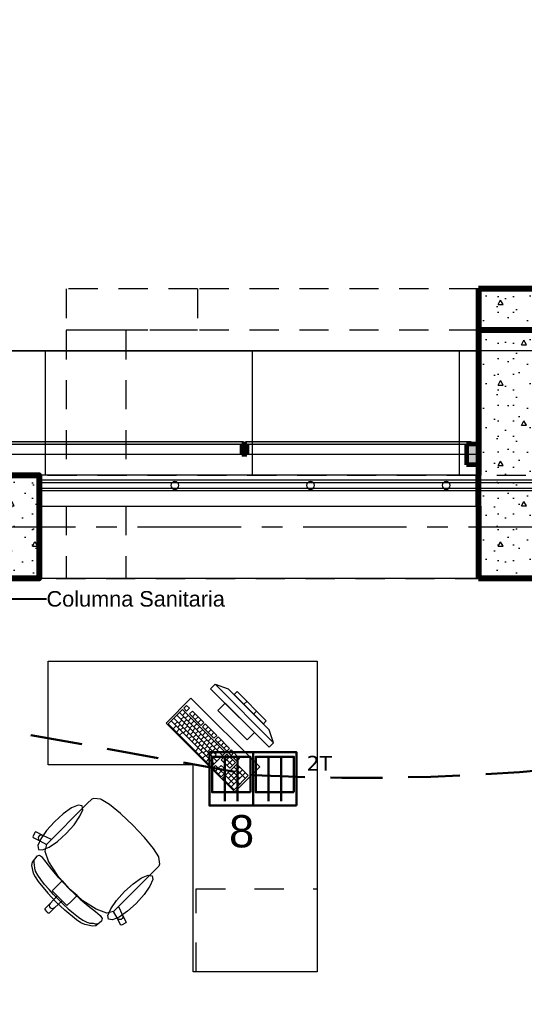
# Model space of a CAD drawing. Header units: inches. Extents: x -19 to 5698, y -728 to 92.
# Drawn here: x 123.377 to 125.814, y 37.3 to 42.1 of the extents above; entities that cross this region are included whole.
import ezdxf

# ---------------------------------------------------------------- set-up
doc = ezdxf.new("R2010")
doc.units = ezdxf.units.IN
doc.header["$MEASUREMENT"] = 0
doc.set_wipeout_variables(frame=1)
doc.header["$PDMODE"] = 1
for name, pattern in [('HIDDEN', [0.375, 0.25, -0.125]), ('Hidden Line', [0.195611, 0.141111, -0.0545]), ('Línea Oculta', [0.195611, 0.141111, -0.0545]), ('Punto & Raya', [0.65, 0.5, -0.075, 0, -0.075]), ('Rayas', [0.282222, 0.141111, -0.141111]), ('Wipeout_Contour', [1, 0, -1])]:
    doc.linetypes.add(name, pattern=pattern)
doc.layers.get('0').update_dxf_attribs({"color": 61})
doc.layers.add('00 conduct tomacorr', color=120, linetype='HIDDEN', lineweight=30)
doc.layers.add('00 IE LUZ EMERGENCIA', color=253, linetype='Continuous', lineweight=0)
for name, color, linetype in [('02 _ ARQ _ ALB _ Cotas Ejes', 7, 'Continuous'), ('02 _ ARQ _ ALB _ Ejes Generales', 251, 'Continuous'), ('02 _ ARQ _ ZON _ Espacio.3D', 7, 'Continuous'), ('08 _ STR _ EXT _ 06 Columnas', 7, 'Continuous'), ('08 _ STR _ EXT _ 07 Losa Aligerada', 7, 'Continuous'), ('08 _ STR _ EXT _ 08 Placas Inclinadas', 7, 'Continuous'), ('08 _ STR _ EXT _ 09 Vigas', 251, 'Continuous'), ('Acabado - Muros', 7, 'Continuous'), ('Dibujo 2D - General', 7, 'Continuous'), ('Estructura - 04 MURO', 7, 'Continuous'), ('Interior - Escaleras & Barandillas', 7, 'Continuous'), ('Interior - Mobiliario', 7, 'Continuous'), ('Notas - Etiquetas', 7, 'Continuous')]:
    doc.layers.add(name, color=color, linetype=linetype)
doc.styles.add('Annotative', font='arial.ttf')
doc.styles.add('Estilo_Generado_4', font='swisse.ttf')
doc.dimstyles.new('Estilo_Generado__15', dxfattribs={"dimtxt": 0.125, "dimasz": 0.095, "dimexe": 0.18, "dimexo": 0.003, "dimgap": 0, "dimtad": 0, "dimtih": 1, "dimtoh": 1, "dimzin": 0, "dimdsep": 46, "dimtxsty": 'Estilo_Generado_4', "dimblk": 'ARROWHEAD_6', "dimblk1": 'ARROWHEAD_6', "dimblk2": 'ARROWHEAD_6', "dimcen": 0.09, "dimclrd": 144, "dimclre": 144, "dimclrt": 7, "dimadec": 0, "dimazin": 0, "dimtfac": 1, "dimtdec": 4, "dimtmove": 0, "dimatfit": 3, "dimfxl": 1, "dimtolj": 1, "dimtzin": 0, "dimarcsym": 0})
doc.dimstyles.new('Estilo_Generado__8', dxfattribs={"dimtxt": 0.18, "dimasz": 0.0912, "dimexe": 0.18, "dimexo": 0.0625, "dimgap": 0, "dimtad": 0, "dimtih": 1, "dimtoh": 1, "dimdec": 4, "dimzin": 0, "dimdsep": 46, "dimcen": 0.09, "dimadec": 0, "dimazin": 0, "dimtfac": 1, "dimtdec": 4, "dimtmove": 0, "dimatfit": 3, "dimldrblk": 'ARROWHEAD_5', "dimfxl": 1, "dimtolj": 1, "dimtzin": 0, "dimarcsym": 0})
pattern_1 = [(0, (92.5, 6e-09), (0, 0.3897114), [0.024375, -0.200625]), (0, (92.6125, 0.19486), (0, 0.3897114), [0.024375, -0.200625]), (60, (92.5, 6e-09), (-0.3375, 0.1948557), [0.024375, -0.200625]), (60, (92.725, 6e-09), (-0.3375, 0.1948557), [0.024375, -0.200625]), (120, (92.5244, 6e-09), (0.3375, 0.1948557), [0.024375, -0.200625]), (120, (92.7494, 6e-09), (0.3375, 0.1948557), [0.024375, -0.200625]), (0, (92.500015, 0.0375), (0, 0.075), [0, -0.075, 0, -0.1125]), (45, (92.537515, 0.0375), (-0.05303301, 0.05303301), [0, -0.05625, 0, -0.09375])]

# ---------------------------------------------------------------- blocks, each defined once
blk = doc.blocks.new('ARROWHEAD_6')
at = {"color": 0, "linetype": 'Continuous', "lineweight": 0}
for p, q in [((0, 0), (-1, 0)), ((-0.5, -0.5), (0.5, 0.5))]:
    blk.add_line(p, q, dxfattribs=at)
blk = doc.blocks.new('*D85', base_point=(804.059, 0))
at = {"layer": '02 _ ARQ _ ALB _ Cotas Ejes', "color": 144, "linetype": 'Continuous', "lineweight": -2, "transparency": 16777216}
for p, q in [((122.82, 39.653), (122.82, 45.8378)), ((129.82, 39.653), (129.82, 45.8378)), ((122.915, 45.6578), (126.0886, 45.6578)), ((129.725, 45.6578), (126.4761, 45.6578))]:
    blk.add_line(p, q, dxfattribs=at)
at = {"layer": 'Defpoints', "color": 0, "linetype": 'Continuous', "transparency": 16777216}
for p in [(129.82, 45.6578), (122.82, 39.65), (129.82, 39.65)]:
    blk.add_point(p, dxfattribs=at)
at = {"layer": '02 _ ARQ _ ALB _ Cotas Ejes', "color": 144, "linetype": 'Continuous', "lineweight": -2, "transparency": 16777216, "xscale": 0.095, "yscale": 0.095, "zscale": 0.095, "rotation": 180}
blk.add_blockref('ARROWHEAD_6', (122.82, 45.6578), dxfattribs=at)
at = {"layer": '02 _ ARQ _ ALB _ Cotas Ejes', "color": 144, "linetype": 'Continuous', "lineweight": -2, "transparency": 16777216, "xscale": 0.095, "yscale": 0.095, "zscale": 0.095}
blk.add_blockref('ARROWHEAD_6', (129.82, 45.6578), dxfattribs=at)
at = {"layer": '02 _ ARQ _ ALB _ Cotas Ejes', "color": 7, "linetype": 'Continuous', "lineweight": 13, "transparency": 16777216, "insert": (126.2823, 45.6578), "char_height": 0.125, "attachment_point": 5, "style": 'Estilo_Generado_4'}
blk.add_mtext('\\A1;7.00', dxfattribs=at)
blk = doc.blocks.new('*D88', base_point=(804.059, 0))
at = {"layer": '02 _ ARQ _ ALB _ Cotas Ejes', "color": 144, "linetype": 'Continuous', "lineweight": -2, "transparency": 16777216}
for p, q in [((101.57, 39.903), (101.57, 45.4088)), ((144.07, 39.903), (144.07, 45.4088)), ((101.665, 45.2288), (122.5203, 45.2288)), ((143.975, 45.2288), (123.0254, 45.2288))]:
    blk.add_line(p, q, dxfattribs=at)
at = {"layer": 'Defpoints', "color": 0, "linetype": 'Continuous', "transparency": 16777216}
for p in [(144.07, 45.2288), (101.57, 39.9), (144.07, 39.9)]:
    blk.add_point(p, dxfattribs=at)
at = {"layer": '02 _ ARQ _ ALB _ Cotas Ejes', "color": 144, "linetype": 'Continuous', "lineweight": -2, "transparency": 16777216, "xscale": 0.095, "yscale": 0.095, "zscale": 0.095, "rotation": 180}
blk.add_blockref('ARROWHEAD_6', (101.57, 45.2288), dxfattribs=at)
at = {"layer": '02 _ ARQ _ ALB _ Cotas Ejes', "color": 144, "linetype": 'Continuous', "lineweight": -2, "transparency": 16777216, "xscale": 0.095, "yscale": 0.095, "zscale": 0.095}
blk.add_blockref('ARROWHEAD_6', (144.07, 45.2288), dxfattribs=at)
at = {"layer": '02 _ ARQ _ ALB _ Cotas Ejes', "color": 7, "linetype": 'Continuous', "lineweight": 13, "transparency": 16777216, "insert": (122.7728, 45.2288), "char_height": 0.125, "attachment_point": 5, "style": 'Estilo_Generado_4'}
blk.add_mtext('\\A1;42.50', dxfattribs=at)
blk = doc.blocks.new('ARROWHEAD_5')
at = {"linetype": 'Continuous', "lineweight": 0}
blk.add_hatch(color=0, dxfattribs=at).paths.add_polyline_path([(-1, 0.2679), (0, 0), (-1, -0.2679)])
at = {"color": 0, "linetype": 'Continuous', "lineweight": 0}
blk.add_line((0, 0), (-1, 0), dxfattribs=at)
blk = doc.blocks.new('CAJA POP UP 6 MODULOS')
at = {"layer": '00 conduct tomacorr', "linetype": 'Continuous'}
for p, q in [((-0.095, -0.165), (-0.095, -0.0151)), ((-0.052, -0.165), (-0.052, -0.0151)), ((0.052, -0.165), (0.052, -0.0151)), ((0.095, -0.165), (0.095, -0.0151)), ((0, -0.165), (0, -0.18))]:
    blk.add_line(p, q, dxfattribs=at)
for points in [[(-0.147, 0), (0.147, 0), (0.147, -0.18), (-0.147, -0.18)], [(0, 0), (0.147, 0), (0.147, -0.18), (0, -0.18)]]:
    blk.add_lwpolyline(points, close=True, dxfattribs=at)
for points in [[(-0.138, -0.045), (-0.009, -0.045), (-0.009, -0.165), (-0.138, -0.165), (-0.138, -0.045)], [(0.009, -0.045), (0.138, -0.045), (0.138, -0.165), (0.009, -0.165), (0.009, -0.045)]]:
    blk.add_lwpolyline(points, dxfattribs=at)
at = {"color": 1, "insert": (-0.1807, -0.168), "char_height": 0.05, "attachment_point": 1, "rotation": 180}
blk.add_mtext_dynamic_manual_height_columns('{\\fVerdana|b0|i0|c0|p34;2T}', width=0.000481, gutter_width=0.1561, heights=[0], dxfattribs=at)

msp = doc.modelspace()

# ---------------------------------------------------------------- hatches: boundary and pattern name
at = {"layer": '08 _ STR _ EXT _ 08 Placas Inclinadas', "linetype": 'Continuous', "lineweight": 9}
h = msp.add_hatch(dxfattribs=at)
h.set_pattern_fill('HORMIGÓN_EN_MASA_0002', color=250, style=0, pattern_type=2)
h.set_pattern_definition(pattern_1)
h.paths.add_polyline_path([(126.2274, 40.6001), (126.2274, 40.8001), (125.5923, 40.8001), (125.5923, 40.6001)])

# ---------------------------------------------------------------- linework, layer by layer
at = {"layer": '00 conduct tomacorr'}
msp.add_line((120.8463, 39.1085), (124.5037, 38.45), dxfattribs=at)
msp.add_arc((125.0312, 48.8305, 0.0003), 10.3939, 267.09059, 286.02034, dxfattribs=at)
at = {"layer": '02 _ ARQ _ ALB _ Ejes Generales', "color": 251, "linetype": 'Punto & Raya', "lineweight": 13, "true_color": 0x636466}
msp.add_line((98.3454, 39.65), (147.07, 39.65), dxfattribs=at)
at = {"layer": '02 _ ARQ _ ZON _ Espacio.3D', "color": 254, "linetype": 'Continuous', "lineweight": 0, "flags": 128}
msp.add_lwpolyline([(137.07, 39), (136.57, 39), (136.57, 39.4), (130.07, 39.4), (130.07, 39), (129.57, 39), (129.57, 39.4), (129.37, 39.4), (129.37, 39.65), (126.5479, 39.65), (126.5479, 39.4), (123.07, 39.4)], dxfattribs=at)
at = {"layer": '08 _ STR _ EXT _ 07 Losa Aligerada', "color": 7, "linetype": 'Continuous', "lineweight": 18, "flags": 128}
msp.add_lwpolyline([(144.07, 26.75), (144.07, 29.7), (144.07, 29.7), (144.07, 35.2005), (144.87, 35.2005), (145.02, 35.2005), (145.02, 41.1), (131.4553, 41.1), (131.4553, 40.8001), (126.5479, 40.8001), (126.5479, 40.5001), (115.87, 40.5001), (115.87, 43.8736), (108.7699, 43.8736), (108.7699, 39.9)], dxfattribs=at)
at = {"layer": '08 _ STR _ EXT _ 08 Placas Inclinadas', "color": 251, "linetype": 'Línea Oculta', "lineweight": 13}
for p, q in [((124.2355, 40.8001), (124.2355, 40.6001)), ((123.8891, 39.75), (123.8891, 39.4))]:
    msp.add_line(p, q, dxfattribs=at)
at = {"layer": '08 _ STR _ EXT _ 08 Placas Inclinadas', "color": 7, "linetype": 'Continuous', "lineweight": 80}
for p, q in [((125.5923, 40.8001), (125.5923, 40.6001)), ((125.5923, 39.75), (125.5923, 39.4))]:
    msp.add_line(p, q, dxfattribs=at)
at = {"layer": '08 _ STR _ EXT _ 08 Placas Inclinadas', "color": 7, "linetype": 'Continuous', "lineweight": 13}
for p, q in [((123.6005, 39.75), (123.8891, 39.75)), ((123.8891, 39.75), (125.5923, 39.75))]:
    msp.add_line(p, q, dxfattribs=at)
at = {"layer": '08 _ STR _ EXT _ 08 Placas Inclinadas', "color": 251, "linetype": 'Línea Oculta', "lineweight": 13, "flags": 128}
for points in [[(124.2355, 40.8001), (123.6005, 40.8001)], [(123.6005, 40.8001), (123.6005, 40.6001)], [(125.5923, 40.8001), (124.2355, 40.8001)], [(123.8891, 40.6001), (123.6004, 40.6001)], [(124.2355, 40.6001), (123.6005, 40.6001)], [(125.5923, 40.6001), (123.8891, 40.6001)], [(125.5923, 40.6001), (124.2355, 40.6001)], [(123.6005, 39.75), (123.6005, 39.4)], [(123.8891, 39.4), (123.6005, 39.4)], [(125.5923, 39.4), (123.8891, 39.4)]]:
    msp.add_lwpolyline(points, dxfattribs=at)
at = {"layer": '08 _ STR _ EXT _ 08 Placas Inclinadas', "color": 7, "linetype": 'Continuous', "lineweight": 80, "flags": 128}
for points in [[(126.2274, 40.8001), (125.5923, 40.8001)], [(125.881, 40.6001), (125.5923, 40.6001)], [(126.2274, 40.6001), (125.5923, 40.6001)], [(125.881, 39.4), (125.5923, 39.4)]]:
    msp.add_lwpolyline(points, dxfattribs=at)
at = {"layer": '08 _ STR _ EXT _ 09 Vigas', "color": 251, "linetype": 'Hidden Line', "lineweight": 13, "true_color": 0x636466}
msp.add_line((123.07, 39.4), (129.57, 39.4), dxfattribs=at)
at = {"layer": 'Interior - Mobiliario', "color": 175, "linetype": 'Continuous', "lineweight": 13}
for p, q in [((124.3201, 38.8889), (124.2988, 38.8677)), ((124.6029, 38.6061), (124.3201, 38.8889)), ((124.3201, 38.8889), (124.3837, 38.8677)), ((124.2988, 38.8677), (124.5817, 38.5849)), ((124.3837, 38.8677), (124.5817, 38.6697)), ((124.4261, 38.8536), (124.412, 38.8394)), ((124.412, 38.8394), (124.5534, 38.698)), ((124.5675, 38.7121), (124.4261, 38.8536)), ((124.1827, 38.7872), (124.169, 38.7735)), ((124.1965, 38.7733), (124.1827, 38.7872)), ((124.3696, 38.797), (124.3342, 38.7616)), ((124.511, 38.6556), (124.3696, 38.797)), ((124.4591, 38.7923), (124.4733, 38.8064)), ((124.1621, 38.7666), (124.0935, 38.698)), ((124.1347, 38.7392), (124.3251, 38.5488)), ((124.1484, 38.7529), (124.3561, 38.5452)), ((124.3698, 38.5589), (124.1621, 38.7666)), ((124.1622, 38.739), (124.1759, 38.7528)), ((124.169, 38.7735), (124.1828, 38.7596)), ((124.1761, 38.7252), (124.1898, 38.7389)), ((124.1828, 38.7596), (124.1965, 38.7733)), ((124.2104, 38.7595), (124.1966, 38.7458)), ((124.1966, 38.7458), (124.252, 38.6904)), ((124.2658, 38.7041), (124.2104, 38.7595)), ((124.2105, 38.7319), (124.2242, 38.7456)), ((124.3342, 38.7616), (124.4756, 38.6202)), ((124.5063, 38.7451), (124.5204, 38.7593)), ((124.0935, 38.698), (124.3012, 38.4903)), ((124.1072, 38.7117), (124.315, 38.504)), ((124.121, 38.7255), (124.3287, 38.5177)), ((124.1246, 38.6944), (124.1383, 38.7081)), ((124.1384, 38.6806), (124.1521, 38.6943)), ((124.1452, 38.7012), (124.1589, 38.7149)), ((124.1554, 38.7184), (124.1692, 38.7321)), ((124.159, 38.6874), (124.1728, 38.7011)), ((124.1693, 38.7046), (124.183, 38.7183)), ((124.1831, 38.6907), (124.1969, 38.7044)), ((124.1899, 38.7113), (124.2036, 38.7251)), ((124.197, 38.6769), (124.2107, 38.6906)), ((124.2038, 38.6975), (124.2175, 38.7112)), ((124.2176, 38.6836), (124.2313, 38.6974)), ((124.2243, 38.7181), (124.2381, 38.7318)), ((124.2382, 38.7042), (124.2519, 38.7179)), ((124.252, 38.6904), (124.2658, 38.7041)), ((124.2727, 38.6972), (124.259, 38.6834)), ((124.3281, 38.6418), (124.2727, 38.6972)), ((124.5534, 38.698), (124.5675, 38.7121)), ((124.1178, 38.6738), (124.1315, 38.6875)), ((124.1333, 38.6582), (124.1471, 38.6719)), ((124.1489, 38.6426), (124.1626, 38.6564)), ((124.1522, 38.6667), (124.166, 38.6805)), ((124.1661, 38.6529), (124.1798, 38.6666)), ((124.1729, 38.6735), (124.1866, 38.6872)), ((124.1799, 38.639), (124.1937, 38.6528)), ((124.1867, 38.6597), (124.2004, 38.6734)), ((124.2006, 38.6458), (124.2143, 38.6595)), ((124.2108, 38.663), (124.2245, 38.6767)), ((124.2144, 38.632), (124.2281, 38.6457)), ((124.2247, 38.6492), (124.2384, 38.6629)), ((124.2315, 38.6698), (124.2452, 38.6835)), ((124.2385, 38.6353), (124.2522, 38.649)), ((124.2453, 38.656), (124.259, 38.6697)), ((124.259, 38.6834), (124.3144, 38.6281)), ((124.2592, 38.6421), (124.2729, 38.6558)), ((124.2728, 38.6696), (124.2865, 38.6833)), ((124.273, 38.6283), (124.2867, 38.642)), ((124.2867, 38.6558), (124.3004, 38.6695)), ((124.3005, 38.6419), (124.3142, 38.6556)), ((124.3144, 38.6281), (124.3281, 38.6418)), ((124.4756, 38.6202), (124.511, 38.6556)), ((124.6029, 38.6061), (124.5817, 38.6697)), ((124.1938, 38.6252), (124.2075, 38.6389)), ((124.2076, 38.6114), (124.2214, 38.6251)), ((124.2215, 38.5975), (124.2352, 38.6112)), ((124.2283, 38.6181), (124.242, 38.6319)), ((124.2353, 38.5837), (124.249, 38.5974)), ((124.2421, 38.6043), (124.2558, 38.618)), ((124.2524, 38.6215), (124.2661, 38.6352)), ((124.256, 38.5904), (124.2697, 38.6042)), ((124.2662, 38.6076), (124.2799, 38.6213)), ((124.2801, 38.5938), (124.2938, 38.6075)), ((124.2869, 38.6144), (124.3006, 38.6281)), ((124.2939, 38.5799), (124.3076, 38.5936)), ((124.3007, 38.6006), (124.3144, 38.6143)), ((124.3146, 38.5867), (124.3283, 38.6004)), ((124.335, 38.6348), (124.3213, 38.6211)), ((124.3213, 38.6211), (124.3767, 38.5657)), ((124.3904, 38.5795), (124.335, 38.6348)), ((124.3351, 38.6073), (124.3488, 38.621)), ((124.349, 38.5934), (124.3627, 38.6072)), ((124.3628, 38.5796), (124.3765, 38.5933)), ((124.5817, 38.5849), (124.6029, 38.6061)), ((124.2251, 38.5665), (124.2388, 38.5802)), ((124.2424, 38.5492), (124.2561, 38.5629)), ((124.2492, 38.5698), (124.2629, 38.5835)), ((124.2597, 38.5319), (124.2734, 38.5456)), ((124.263, 38.556), (124.2767, 38.5697)), ((124.2698, 38.5766), (124.2835, 38.5903)), ((124.2769, 38.5421), (124.2906, 38.5558)), ((124.2837, 38.5628), (124.2974, 38.5765)), ((124.2975, 38.5489), (124.3112, 38.5626)), ((124.3012, 38.4903), (124.3698, 38.5589)), ((124.3078, 38.5661), (124.3215, 38.5798)), ((124.3114, 38.5351), (124.3251, 38.5488)), ((124.3216, 38.5522), (124.3353, 38.5659)), ((124.3284, 38.5729), (124.3421, 38.5866)), ((124.3767, 38.552), (124.3493, 38.5245)), ((124.3767, 38.5657), (124.3904, 38.5795)), ((124.4183, 38.5104), (124.3767, 38.552)), ((124.3973, 38.5725), (124.3836, 38.5588)), ((124.3836, 38.5588), (124.4251, 38.5173)), ((124.4388, 38.531), (124.3973, 38.5725)), ((124.3974, 38.545), (124.4112, 38.5587)), ((124.4113, 38.5311), (124.425, 38.5448)), ((124.277, 38.5146), (124.2907, 38.5283)), ((124.3219, 38.4971), (124.3082, 38.4834)), ((124.3357, 38.4833), (124.3219, 38.4971)), ((124.3494, 38.497), (124.3357, 38.4833)), ((124.3493, 38.5245), (124.3908, 38.483)), ((124.3633, 38.4831), (124.3494, 38.497)), ((124.4252, 38.5035), (124.3566, 38.4349)), ((124.363, 38.5382), (124.4046, 38.4967)), ((124.3632, 38.5107), (124.3906, 38.5381)), ((124.377, 38.4968), (124.4044, 38.5243)), ((124.3908, 38.483), (124.4183, 38.5104)), ((124.4251, 38.5173), (124.4388, 38.531)), ((124.4806, 38.4481), (124.4252, 38.5035)), ((124.3082, 38.4834), (124.3497, 38.4419)), ((124.322, 38.4695), (124.3357, 38.4833)), ((124.3357, 38.4833), (124.3496, 38.4694)), ((124.3359, 38.4557), (124.3496, 38.4694)), ((124.3496, 38.4694), (124.3633, 38.4831)), ((124.3634, 38.4556), (124.3496, 38.4694)), ((124.3497, 38.4419), (124.3634, 38.4556)), ((124.3703, 38.4486), (124.4119, 38.4071)), ((124.3841, 38.4624), (124.4394, 38.407)), ((124.3842, 38.4348), (124.439, 38.4896)), ((124.3843, 38.4072), (124.4529, 38.4758)), ((124.3978, 38.4761), (124.4393, 38.4345)), ((124.3982, 38.3934), (124.4667, 38.462)), ((124.4115, 38.4898), (124.4669, 38.4344)), ((124.3566, 38.4349), (124.412, 38.3795)), ((124.412, 38.3795), (124.4806, 38.4481)), ((123.7024, 38.3127), (123.6769, 38.2872)), ((123.7244, 38.3346), (123.7024, 38.3127)), ((123.7337, 38.3375), (123.7244, 38.3346)), ((123.7676, 38.3335), (123.7337, 38.3375)), ((123.7697, 38.3326), (123.7676, 38.3335)), ((123.8098, 38.3077), (123.7697, 38.3326)), ((123.8634, 38.2641), (123.8098, 38.3077)), ((123.6769, 38.2872), (123.5291, 38.1393)), ((123.8642, 38.2634), (123.8634, 38.2641)), ((123.9226, 38.2086), (123.8642, 38.2634)), ((123.9226, 38.2086), (123.9774, 38.1503)), ((123.4502, 38.1746), (123.4393, 38.1532)), ((123.4542, 38.1759), (123.4502, 38.1746)), ((123.4873, 38.1589), (123.4542, 38.1759)), ((123.4393, 38.1532), (123.4407, 38.1491)), ((123.4407, 38.1491), (123.4738, 38.1322)), ((123.4671, 38.1524), (123.4655, 38.1468)), ((123.4655, 38.1468), (123.4663, 38.1409)), ((123.4663, 38.1409), (123.4691, 38.1358)), ((123.4707, 38.157), (123.4671, 38.1524)), ((123.4691, 38.1358), (123.4738, 38.1322)), ((123.4758, 38.1598), (123.4707, 38.157)), ((123.4738, 38.1322), (123.5048, 38.1149)), ((123.4816, 38.1605), (123.4758, 38.1598)), ((123.4873, 38.1589), (123.4816, 38.1605)), ((123.5291, 38.1393), (123.4873, 38.1589)), ((123.5048, 38.1149), (123.4973, 38.0829)), ((123.5048, 38.1151), (123.5291, 38.1393)), ((123.5048, 38.1151), (123.5048, 38.1149)), ((123.9774, 38.1503), (123.9781, 38.1494)), ((123.9781, 38.1494), (124.0217, 38.0958)), ((123.4973, 38.0829), (123.5157, 38.0309)), ((124.0217, 38.0958), (124.0466, 38.0557)), ((123.4355, 38.0299), (123.4336, 38.0132)), ((123.4587, 38.0578), (123.4355, 38.0299)), ((123.4451, 38.0352), (123.4443, 38.0397)), ((123.4459, 38.0272), (123.4451, 38.0352)), ((123.448, 38.0164), (123.4459, 38.0272)), ((123.4716, 38.0612), (123.4587, 38.0578)), ((123.4859, 38.0512), (123.4716, 38.0612)), ((123.5045, 38.0289), (123.4859, 38.0512)), ((123.5325, 37.9927), (123.5045, 38.0289)), ((123.5157, 38.0309), (123.557, 37.9671)), ((124.0466, 38.0557), (124.0475, 38.0536)), ((124.0475, 38.0536), (124.0515, 38.0197)), ((124.0515, 38.0197), (124.0486, 38.0104)), ((123.4336, 38.0132), (123.4414, 37.977)), ((123.4414, 37.977), (123.4503, 37.9578)), ((123.4491, 38.001), (123.448, 38.0164)), ((123.453, 37.9863), (123.4491, 38.001)), ((123.463, 37.9674), (123.453, 37.9863)), ((123.5652, 37.9534), (123.5325, 37.9927)), ((124.0267, 37.9884), (124.0012, 37.9629)), ((124.0486, 38.0104), (124.0267, 37.9884)), ((123.4503, 37.9578), (123.4652, 37.9361)), ((123.4778, 37.9456), (123.463, 37.9674)), ((123.4652, 37.9361), (123.5121, 37.8794)), ((123.4964, 37.9218), (123.4778, 37.9456)), ((123.5176, 37.897), (123.4964, 37.9218)), ((123.5818, 37.939), (123.5544, 37.9116)), ((123.557, 37.9671), (123.5818, 37.939)), ((123.6147, 37.9007), (123.5652, 37.9534)), ((123.5818, 37.939), (123.6151, 37.9011)), ((124.0012, 37.9629), (123.8533, 37.8151)), ((123.5121, 37.8794), (123.5512, 37.8372)), ((123.5401, 37.8724), (123.5176, 37.897)), ((123.5544, 37.9116), (123.5333, 37.8904)), ((123.5333, 37.8904), (123.5569, 37.8668)), ((123.6147, 37.9007), (123.6674, 37.8512)), ((123.653, 37.8678), (123.6151, 37.9011)), ((123.5229, 37.8303), (123.4968, 37.8042)), ((123.5197, 37.8254), (123.5186, 37.8197)), ((123.5229, 37.8303), (123.5197, 37.8254)), ((123.5569, 37.8668), (123.5229, 37.8303)), ((123.5629, 37.8489), (123.5401, 37.8724)), ((123.5808, 37.8429), (123.5443, 37.8089)), ((123.5934, 37.7981), (123.5512, 37.8372)), ((123.5569, 37.8668), (123.5689, 37.8549)), ((123.5629, 37.8489), (123.5864, 37.8261)), ((123.5808, 37.8429), (123.5689, 37.8549)), ((123.6044, 37.8193), (123.5808, 37.8429)), ((123.5864, 37.8261), (123.611, 37.8036)), ((123.6256, 37.8404), (123.6044, 37.8193)), ((123.653, 37.8678), (123.6256, 37.8404)), ((123.6811, 37.843), (123.653, 37.8678)), ((123.6674, 37.8512), (123.7067, 37.8185)), ((123.7449, 37.8017), (123.6811, 37.843)), ((123.4968, 37.8042), (123.4969, 37.7999)), ((123.4969, 37.7999), (123.5054, 37.7914)), ((123.5139, 37.7829), (123.5054, 37.7914)), ((123.5182, 37.7828), (123.5139, 37.7829)), ((123.5443, 37.8089), (123.5182, 37.7828)), ((123.5186, 37.8197), (123.5197, 37.8139)), ((123.5197, 37.8139), (123.523, 37.809)), ((123.5279, 37.8058), (123.523, 37.809)), ((123.5337, 37.8046), (123.5279, 37.8058)), ((123.5394, 37.8057), (123.5337, 37.8046)), ((123.5443, 37.8089), (123.5394, 37.8057)), ((123.6501, 37.7513), (123.5934, 37.7981)), ((123.611, 37.8036), (123.6358, 37.7824)), ((123.6358, 37.7824), (123.6596, 37.7638)), ((123.7067, 37.8185), (123.7429, 37.7905)), ((123.7429, 37.7905), (123.7652, 37.7719)), ((123.7969, 37.7833), (123.7449, 37.8017)), ((123.8288, 37.7908), (123.7969, 37.7833)), ((123.8291, 37.7908), (123.8288, 37.7908)), ((123.8462, 37.7598), (123.8288, 37.7908)), ((123.8291, 37.7908), (123.8533, 37.8151)), ((123.8533, 37.8151), (123.8729, 37.7733)), ((123.6718, 37.7364), (123.6501, 37.7513)), ((123.6596, 37.7638), (123.6814, 37.749)), ((123.691, 37.7274), (123.6718, 37.7364)), ((123.6814, 37.749), (123.7002, 37.739)), ((123.7002, 37.739), (123.715, 37.7351)), ((123.715, 37.7351), (123.7304, 37.734)), ((123.7304, 37.734), (123.7412, 37.7319)), ((123.7412, 37.7319), (123.7492, 37.7311)), ((123.7718, 37.7447), (123.7439, 37.7215)), ((123.7492, 37.7311), (123.7537, 37.7303)), ((123.7652, 37.7719), (123.7752, 37.7576)), ((123.7752, 37.7576), (123.7718, 37.7447)), ((123.8498, 37.7552), (123.8462, 37.7598)), ((123.8631, 37.7267), (123.8462, 37.7598)), ((123.8549, 37.7523), (123.8498, 37.7552)), ((123.8608, 37.7516), (123.8549, 37.7523)), ((123.8664, 37.7531), (123.8608, 37.7516)), ((123.871, 37.7567), (123.8664, 37.7531)), ((123.8886, 37.7362), (123.8672, 37.7253)), ((123.8738, 37.7618), (123.871, 37.7567)), ((123.8729, 37.7733), (123.8745, 37.7677)), ((123.8729, 37.7733), (123.8899, 37.7402)), ((123.8745, 37.7677), (123.8738, 37.7618)), ((123.8899, 37.7402), (123.8886, 37.7362)), ((123.7272, 37.7196), (123.691, 37.7274)), ((123.7439, 37.7215), (123.7272, 37.7196)), ((123.8672, 37.7253), (123.8631, 37.7267))]:
    msp.add_line(p, q, dxfattribs=at)
at = {"layer": 'Interior - Mobiliario', "color": 175, "linetype": 'Rayas', "lineweight": 13}
for p, q in [((124.229, 37.5), (124.229, 37.9)), ((124.229, 37.9), (124.814, 37.9))]:
    msp.add_line(p, q, dxfattribs=at)
at = {"layer": 'Interior - Mobiliario', "color": 175, "linetype": 'Continuous', "lineweight": 13, "flags": 128}
for points in [[(124.814, 39), (124.814, 37.5), (124.214, 37.5), (124.214, 38.5), (123.514, 38.5), (123.514, 39)], [(124.2034, 38.8217), (124.0832, 38.7015), (124.4155, 38.3692), (124.5357, 38.4894)], [(123.5441, 38.2251), (123.506, 38.1826), (123.478, 38.1422), (123.4644, 38.1102), (123.4672, 38.0913), (123.4862, 38.0884), (123.5182, 38.102), (123.5586, 38.13), (123.6011, 38.1682), (123.6392, 38.2106), (123.6672, 38.251), (123.6808, 38.2831), (123.678, 38.302), (123.6591, 38.3049), (123.627, 38.2913), (123.5866, 38.2632)], [(123.9391, 37.8302), (123.8966, 37.792), (123.8562, 37.764), (123.8242, 37.7504), (123.8052, 37.7533), (123.8024, 37.7722), (123.816, 37.8042), (123.844, 37.8446), (123.8822, 37.8871), (123.9246, 37.9252), (123.965, 37.9532), (123.9971, 37.9669), (124.016, 37.964), (124.0189, 37.9451), (124.0052, 37.913), (123.9772, 37.8726)]]:
    msp.add_lwpolyline(points, close=True, dxfattribs=at)

# ---------------------------------------------------------------- block references
at = {"layer": '00 conduct tomacorr', "xscale": 1.432830642179531, "yscale": 1.432830642179531, "zscale": 1.432830642179531, "rotation": 180}
msp.add_blockref('CAJA POP UP 6 MODULOS', (124.5037, 38.3025), dxfattribs=at)

# ---------------------------------------------------------------- texts
at = {"layer": '00 IE LUZ EMERGENCIA', "style": 'Annotative'}
msp.add_attdef('8', (124.3877, 38.1008), '', height=0.1562, dxfattribs=at)
at = {"layer": 'Notas - Etiquetas', "color": 5, "linetype": 'Continuous', "lineweight": 35, "insert": (123.5056, 39.3014), "char_height": 0.075, "attachment_point": 4, "style": 'Estilo_Generado_4'}
msp.add_mtext('\\A1;{\\pql;\\fSwis721 Ex BT|b0|i0|c0|p34;Columna Sanitaria}', dxfattribs=at)

# ---------------------------------------------------------------- leaders
at = {"layer": 'Notas - Etiquetas', "color": 144, "linetype": 'Continuous', "lineweight": 13, "annotation_type": 0, "has_hookline": 1, "hookline_direction": 0, "text_width": 1.0171}
msp.add_leader([(123.2091, 39.3018), (123.5056, 39.3014)], dimstyle='Estilo_Generado__8', dxfattribs=at)

# ---------------------------------------------------------------- next in the draw order: wipeouts: each hides what was drawn before it
at = {"color": 254, "linetype": 'Wipeout_Contour', "lineweight": 0, "ltscale": 3333.442822}
msp.add_wipeout([(116.07, 40.5001), (125.5923, 40.5001), (125.5923, 39.9), (116.07, 39.9)], dxfattribs=at).dxf.layer = 'Dibujo 2D - General'

# ---------------------------------------------------------------- next in the draw order: hatches: boundary and pattern name
at = {"layer": '08 _ STR _ EXT _ 08 Placas Inclinadas', "linetype": 'Continuous', "lineweight": 9}
h = msp.add_hatch(dxfattribs=at)
h.set_pattern_fill('HORMIGÓN_EN_MASA_0002', color=250, style=0, pattern_type=2)
h.set_pattern_definition(pattern_1)
h.paths.add_polyline_path([(125.881, 39.4), (125.881, 40.6001), (125.5923, 40.6001), (125.5923, 39.4)])
at = {"layer": 'Acabado - Muros', "linetype": 'Continuous', "lineweight": 9}
for points in [[(123.2668, 40.06), (123.2668, 40.05), (124.4568, 40.05), (124.4568, 40.06)], [(124.4668, 40.06), (124.4668, 40.05), (125.5577, 40.05), (125.5577, 40.06)]]:
    msp.add_hatch(color=250, dxfattribs=at).paths.add_polyline_path(points)
at = {"layer": 'Acabado - Muros', "linetype": 'Continuous', "lineweight": 0}
for points in [[(124.4493, 40), (124.4743, 40), (124.4743, 40.05), (124.4493, 40.05)], [(125.5346, 39.95), (125.5923, 39.95), (125.5923, 40.05), (125.5346, 40.05)]]:
    msp.add_hatch(color=254, dxfattribs=at).paths.add_polyline_path(points)
at = {"layer": 'Dibujo 2D - General', "linetype": 'Continuous', "lineweight": 13}
h = msp.add_hatch(dxfattribs=at)
h.set_pattern_fill('CEMENTO_PULIDO_Y_BRUÑADO_FA', color=9, style=0, pattern_type=2)
h.set_pattern_definition([(0, (92.5, 6e-09), (0, 1), []), (90, (92.5, 6e-09), (-1, 0), [])])
h.paths.add_polyline_path([(116.07, 40.5001), (125.5923, 40.5001), (125.5923, 39.9), (116.07, 39.9)])

# ---------------------------------------------------------------- next in the draw order: linework, layer by layer
at = {"layer": '08 _ STR _ EXT _ 08 Placas Inclinadas', "color": 251, "linetype": 'Línea Oculta', "lineweight": 13}
msp.add_line((123.8891, 40.6001), (123.8891, 39.9), dxfattribs=at)
at = {"layer": '08 _ STR _ EXT _ 08 Placas Inclinadas', "color": 7, "linetype": 'Continuous', "lineweight": 80}
for p in [(125.5923, 40.6001), (125.5923, 39.75)]:
    msp.add_line(p, (125.5923, 39.9), dxfattribs=at)
at = {"layer": '08 _ STR _ EXT _ 08 Placas Inclinadas', "color": 7, "linetype": 'Continuous', "lineweight": 13}
for p, q in [((123.8891, 39.9), (123.6005, 39.9)), ((125.5923, 39.9), (123.8891, 39.9))]:
    msp.add_line(p, q, dxfattribs=at)
at = {"layer": '08 _ STR _ EXT _ 08 Placas Inclinadas', "color": 251, "linetype": 'Línea Oculta', "lineweight": 13, "flags": 128}
msp.add_lwpolyline([(123.6004, 40.6001), (123.6005, 39.9)], dxfattribs=at)
at = {"layer": 'Acabado - Muros', "color": 7, "linetype": 'Continuous', "lineweight": 60}
for p, q in [((124.4743, 40.05), (124.4493, 40.05)), ((124.4493, 40.05), (124.4493, 40)), ((124.4743, 40.05), (124.4743, 40)), ((125.5346, 40.05), (125.5346, 39.95)), ((125.5923, 40.05), (125.5346, 40.05)), ((125.5923, 40.05), (125.5923, 39.95)), ((124.4743, 40), (124.4493, 40)), ((125.5923, 39.95), (125.5346, 39.95))]:
    msp.add_line(p, q, dxfattribs=at)
at = {"layer": 'Acabado - Muros', "color": 7, "linetype": 'Continuous', "lineweight": 13, "flags": 128}
for points in [[(123.2668, 40.06), (123.2668, 40.05), (124.4568, 40.05), (124.4568, 40.06)], [(124.4668, 40.06), (124.4668, 40.05), (125.5577, 40.05), (125.5577, 40.06)]]:
    msp.add_lwpolyline(points, close=True, dxfattribs=at)
at = {"layer": 'Dibujo 2D - General', "color": 251, "linetype": 'Continuous', "lineweight": 13, "flags": 128}
msp.add_lwpolyline([(116.07, 40.5001), (125.5923, 40.5001), (125.5923, 39.9), (116.07, 39.9)], close=True, dxfattribs=at)

# ---------------------------------------------------------------- next in the draw order: wipeouts: each hides what was drawn before it
at = {"color": 254, "linetype": 'Wipeout_Contour', "lineweight": 0, "ltscale": 3345.011147}
msp.add_wipeout([(123.6005, 39.9), (123.6005, 39.75), (123.8891, 39.75), (123.8891, 39.9)], dxfattribs=at).dxf.layer = 'Estructura - 04 MURO'

# ---------------------------------------------------------------- next in the draw order: wipeouts: each hides what was drawn before it
at = {"color": 254, "linetype": 'Wipeout_Contour', "lineweight": 0, "ltscale": 3344.173856}
msp.add_wipeout([(123.47, 39.75), (123.6005, 39.75), (123.6005, 39.9), (123.47, 39.9)], dxfattribs=at).dxf.layer = 'Estructura - 04 MURO'
at = {"color": 254, "linetype": 'Wipeout_Contour', "lineweight": 0, "ltscale": 3348.990272}
msp.add_wipeout([(123.8891, 39.9), (123.8891, 39.75), (125.5923, 39.75), (125.5923, 39.9)], dxfattribs=at).dxf.layer = 'Estructura - 04 MURO'

# ---------------------------------------------------------------- next in the draw order: hatches: boundary and pattern name
at = {"layer": '08 _ STR _ EXT _ 06 Columnas', "linetype": 'Continuous', "lineweight": 9}
h = msp.add_hatch(dxfattribs=at)
h.set_pattern_fill('HORMIGÓN_EN_MASA_0002', style=0, pattern_type=2)
h.set_pattern_definition(pattern_1)
h.paths.add_polyline_path([(122.57, 39), (123.07, 39), (123.07, 39.4), (123.47, 39.4), (123.47, 39.9), (122.57, 39.9)])

# ---------------------------------------------------------------- next in the draw order: linework, layer by layer
at = {"layer": '08 _ STR _ EXT _ 06 Columnas', "color": 7, "linetype": 'Continuous', "lineweight": 80, "flags": 128}
msp.add_lwpolyline([(122.57, 39), (122.57, 39.9), (123.47, 39.9), (123.47, 39.4), (123.07, 39.4), (123.07, 39)], close=True, dxfattribs=at)
at = {"layer": '08 _ STR _ EXT _ 08 Placas Inclinadas', "color": 7, "linetype": 'Continuous', "lineweight": 13}
for p, q in [((123.8891, 39.9), (123.6005, 39.9)), ((125.5923, 39.9), (123.8891, 39.9)), ((123.6005, 39.75), (123.8891, 39.75)), ((123.8891, 39.75), (125.5923, 39.75))]:
    msp.add_line(p, q, dxfattribs=at)
at = {"layer": '08 _ STR _ EXT _ 08 Placas Inclinadas', "color": 7, "linetype": 'Continuous', "lineweight": 80}
msp.add_line((125.5923, 39.75), (125.5923, 39.9), dxfattribs=at)
at = {"layer": '08 _ STR _ EXT _ 09 Vigas', "color": 251, "linetype": 'Hidden Line', "lineweight": 13, "true_color": 0x636466}
msp.add_line((101.57, 39.9), (144.07, 39.9), dxfattribs=at)
at = {"layer": 'Estructura - 04 MURO', "color": 7, "linetype": 'Continuous', "lineweight": 13, "flags": 128}
for points in [[(123.6005, 39.9), (123.47, 39.9)], [(123.47, 39.75), (123.6005, 39.75)]]:
    msp.add_lwpolyline(points, dxfattribs=at)
at = {"layer": 'Interior - Escaleras & Barandillas', "color": 161, "linetype": 'Continuous', "lineweight": 13, "flags": 128}
for points in [[(123.47, 39.875), (123.47, 39.825), (129.37, 39.825), (129.37, 39.875)], [(123.47, 39.8625), (123.47, 39.8375), (129.37, 39.8375), (129.37, 39.8625)], [(123.47, 39.8625), (123.47, 39.8375), (129.37, 39.8375), (129.37, 39.8625)], [(123.47, 39.8625), (123.47, 39.8375), (129.37, 39.8375), (129.37, 39.8625)]]:
    msp.add_lwpolyline(points, close=True, dxfattribs=at)
for points in [[(124.1256, 39.8313, 1), (124.1256, 39.8688, 1)], [(124.7811, 39.8313, 1), (124.7811, 39.8688, 1)], [(125.4367, 39.8313, 1), (125.4367, 39.8688, 1)]]:
    msp.add_lwpolyline(points, format="xyb", close=True, dxfattribs=at)

# ---------------------------------------------------------------- next in the draw order: dimensions: what is measured, and where the dimension line sits
at = {"layer": '02 _ ARQ _ ALB _ Cotas Ejes', "color": 144, "linetype": 'Continuous', "lineweight": 13}
for base, p1, p2, picture, middle in [((129.82, 45.6578), (122.82, 39.65), (129.82, 39.65), '*D85', (126.2823, 45.6578)), ((144.07, 45.2288), (101.57, 39.9), (144.07, 39.9), '*D88', (122.7728, 45.2288))]:
    dim = msp.add_linear_dim(base=base, p1=p1, p2=p2, dimstyle='Estilo_Generado__15', dxfattribs=at)
    dim.commit()
    dim.dimension.update_dxf_attribs({"geometry": picture, "text_midpoint": middle, "dimtype": 160})

doc.saveas('drawing.dxf')
